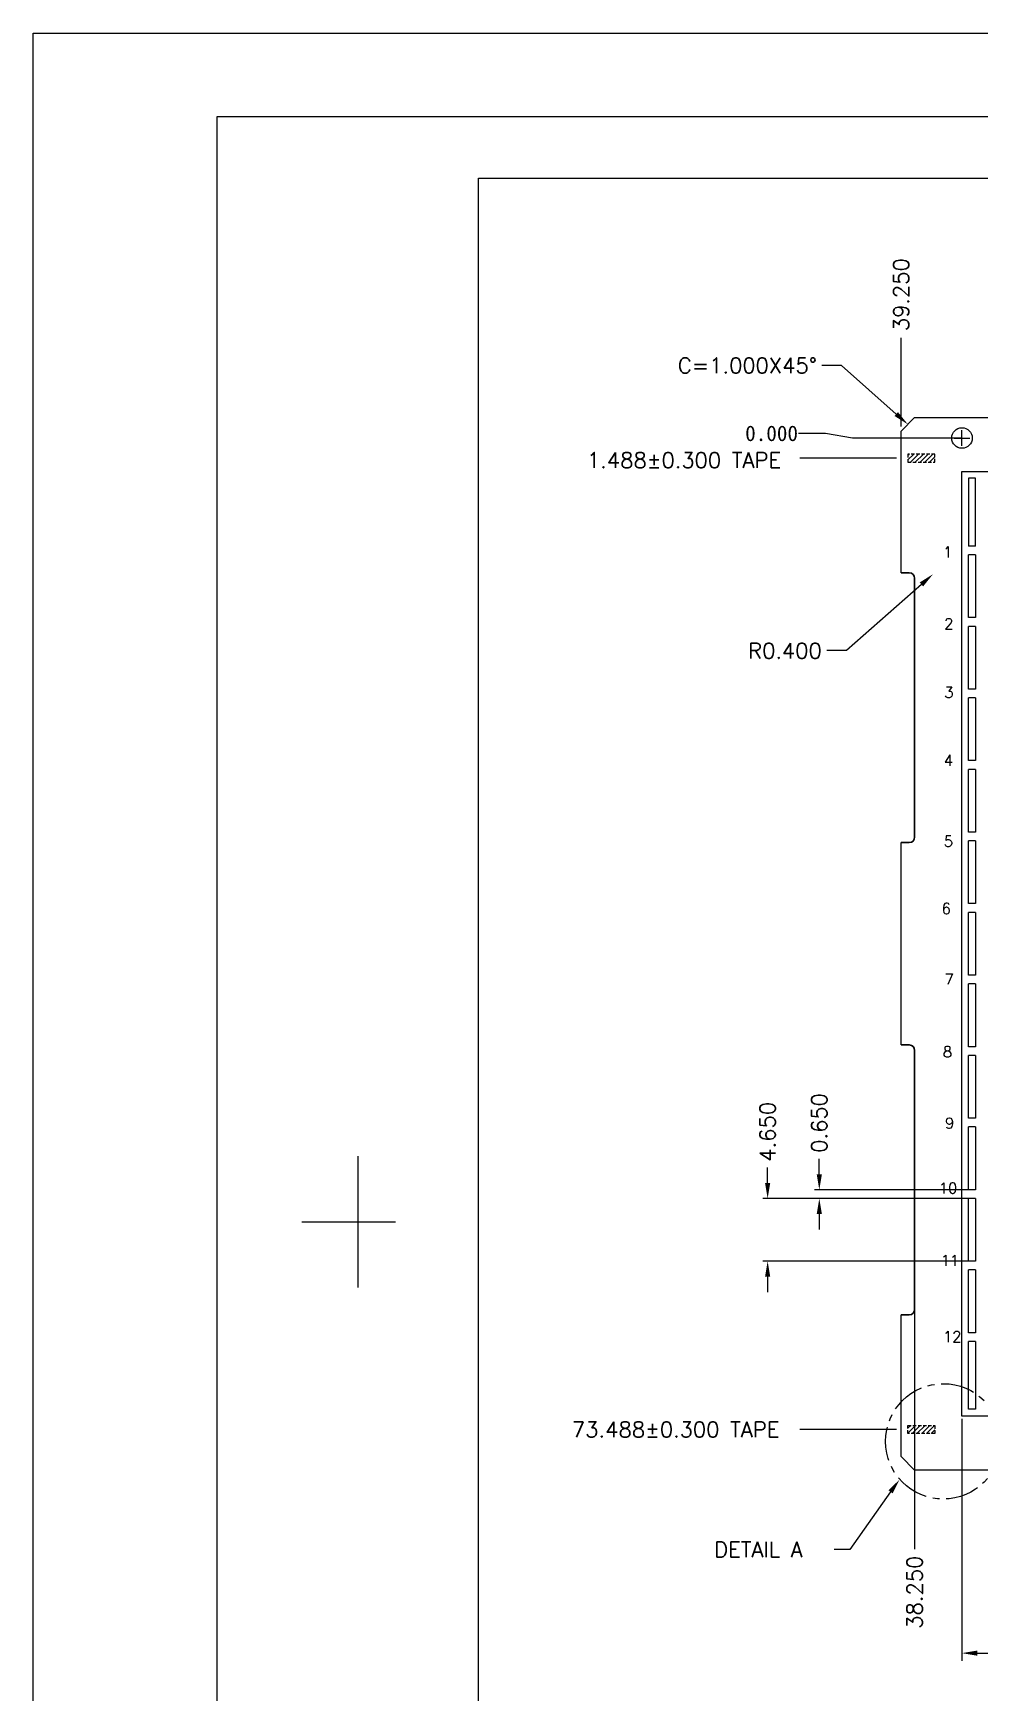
# Model space of a CAD drawing. Header units: millimetres. Extents: x 4544 to 5081, y 1539 to 1788.
# Drawn here: x 4818.5 to 4888.6, y 1665.1 to 1788.1 of the extents above; entities that cross this region are included whole.
import ezdxf

# ---------------------------------------------------------------- set-up
doc = ezdxf.new("R2010")
doc.units = ezdxf.units.MM
doc.linetypes.add('CENTER', pattern=[2, 1.25, -0.25, 0.25, -0.25])
doc.linetypes.add('HIDDEN', pattern=[0.375, 0.25, -0.125])
for name, color, linetype in [('1', 7, 'Continuous'), ('PKG', 2, 'Continuous'), ('图层1实体', 7, 'Continuous')]:
    doc.layers.add(name, color=color, linetype=linetype)
doc.layers.add('标注线', color=3, linetype='Continuous', lineweight=18)
doc.styles.add('SIMPLEX', font='SIMPLEX')
doc.styles.get("Standard").update_dxf_attribs({"font": ''})
doc.styles.get('Standard').set_extended_font_data('SimSun')
doc.dimstyles.new('ISO-25', dxfattribs={"dimtxt": 0.1, "dimasz": 0.08, "dimexe": 0.015, "dimexo": 0.015, "dimgap": 0.02, "dimtad": 0, "dimzin": 1, "dimdsep": 46, "dimtxsty": 'Standard', "dimcen": 0.1, "dimadec": 0, "dimazin": 0, "dimtfac": 1, "dimtmove": 0, "dimatfit": 3, "dimfxl": 1, "dimarcsym": 0})

# ---------------------------------------------------------------- blocks, each defined once
blk = doc.blocks.new('*D234')
at = {"layer": 'Defpoints', "color": 0}
for p in [(4875.19, 1758.45), (4887.3, 1758.11), (4887.3, 1758.11)]:
    blk.add_point(p, dxfattribs=at)
at = {"layer": '标注线', "color": 0, "lineweight": 5}
for p, q in [((4877.19, 1758.45), (4875.19, 1758.45)), ((4879.19, 1758.11), (4877.19, 1758.45)), ((4887.29, 1758.11), (4879.19, 1758.11))]:
    blk.add_line(p, q, dxfattribs=at)
at = {"layer": '标注线', "color": 0, "lineweight": 5, "insert": (4873.2, 1758.45), "char_height": 1.15, "attachment_point": 5}
blk.add_mtext('0.000', dxfattribs=at)

msp = doc.modelspace()

# ---------------------------------------------------------------- hatches: boundary and pattern name
at = {"layer": 'PKG', "lineweight": 5}
h = msp.add_hatch(dxfattribs=at)
h.set_pattern_fill('ANSI31', color=256, scale=2, style=0)
h.set_pattern_definition([(45, (4922.04566, 1758.11085), (-0.1767767, 0.1767767), [])])
h.paths.add_polyline_path([(4883.2957, 1756.9229), (4883.2957, 1756.3229), (4885.2957, 1756.3229), (4885.2957, 1756.9229)])
h.paths.add_polyline_path([(4883.2957, 1684.3229), (4883.2957, 1684.9229), (4885.2957, 1684.9229), (4885.2957, 1684.3229)])

# ---------------------------------------------------------------- linework, layer by layer
at = {"lineweight": 5}
for p, q in [((4888.2957, 1750.0979), (4887.7957, 1750.0979)), ((4888.2957, 1749.4479), (4887.7957, 1749.4479)), ((4888.2957, 1744.7979), (4887.7957, 1744.7979)), ((4888.2957, 1744.1479), (4887.7957, 1744.1479)), ((4888.2957, 1739.4979), (4887.7957, 1739.4979)), ((4888.2957, 1738.8479), (4887.7957, 1738.8479)), ((4888.2957, 1734.1979), (4887.7957, 1734.1979)), ((4888.2957, 1733.5479), (4887.7957, 1733.5479)), ((4888.2957, 1728.8979), (4887.7957, 1728.8979)), ((4888.2957, 1728.2479), (4887.7957, 1728.2479)), ((4888.2957, 1723.5979), (4887.7957, 1723.5979)), ((4888.2957, 1722.9479), (4887.7957, 1722.9479)), ((4888.2957, 1718.2979), (4887.7957, 1718.2979)), ((4888.2957, 1717.6479), (4887.7957, 1717.6479)), ((4888.2957, 1712.9979), (4887.7957, 1712.9979)), ((4888.2957, 1712.3479), (4887.7957, 1712.3479)), ((4888.2957, 1707.6979), (4887.7957, 1707.6979)), ((4888.2957, 1707.0479), (4887.7957, 1707.0479)), ((4888.2957, 1707.0479), (4887.7957, 1707.0479)), ((4888.2957, 1702.3979), (4887.7957, 1702.3979)), ((4888.2957, 1701.7479), (4887.7957, 1701.7479)), ((4888.2957, 1697.0979), (4887.7957, 1697.0979)), ((4888.2957, 1696.4479), (4887.7957, 1696.4479)), ((4888.2957, 1691.7979), (4887.7957, 1691.7979)), ((4888.2957, 1691.1479), (4887.7957, 1691.1479))]:
    msp.add_line(p, q, dxfattribs=at)
for p, q in [((4883.3957, 1748.1229), (4882.7957, 1748.1229)), ((4883.7957, 1728.5229), (4883.7957, 1747.7229)), ((4882.7957, 1728.1229), (4883.3957, 1728.1229)), ((4883.3957, 1713.1229), (4882.7957, 1713.1229)), ((4883.7957, 1693.5229), (4883.7957, 1712.7229)), ((4882.7957, 1693.1229), (4883.3957, 1693.1229))]:
    msp.add_line(p, q)
at = {"lineweight": 5, "elevation": -0.0291}
msp.add_lwpolyline([(4818.5124, 1788.1145), (5080.5694, 1788.1145), (5080.5694, 1539.3036), (4818.5124, 1539.3036)], close=True, dxfattribs=at)
at = {"lineweight": 5}
for points in [[(4888.2957, 1750.0979), (4888.2957, 1755.1229), (4887.7957, 1755.1229), (4887.7957, 1750.0979)], [(4887.7957, 1744.7979), (4887.7957, 1749.4479)], [(4888.2957, 1749.4479), (4888.2957, 1744.7979)], [(4887.7957, 1739.4979), (4887.7957, 1744.1479)], [(4888.2957, 1744.1479), (4888.2957, 1739.4979)], [(4887.7957, 1734.1979), (4887.7957, 1738.8479)], [(4888.2957, 1738.8479), (4888.2957, 1734.1979)], [(4887.7957, 1728.8979), (4887.7957, 1733.5479)], [(4888.2957, 1733.5479), (4888.2957, 1728.8979)], [(4887.7957, 1723.5979), (4887.7957, 1728.2479)], [(4888.2957, 1728.2479), (4888.2957, 1723.5979)], [(4887.7957, 1718.2979), (4887.7957, 1722.9479)], [(4888.2957, 1722.9479), (4888.2957, 1718.2979)], [(4887.7957, 1712.9979), (4887.7957, 1717.6479)], [(4888.2957, 1717.6479), (4888.2957, 1712.9979)], [(4887.7957, 1707.6979), (4887.7957, 1712.3479)], [(4888.2957, 1712.3479), (4888.2957, 1707.6979)], [(4887.7957, 1702.3979), (4887.7957, 1707.0479)], [(4888.2957, 1707.0479), (4888.2957, 1702.3979)], [(4887.7957, 1697.0979), (4887.7957, 1701.7479)], [(4888.2957, 1701.7479), (4888.2957, 1697.0979)], [(4887.7957, 1691.7979), (4887.7957, 1696.4479)], [(4888.2957, 1696.4479), (4888.2957, 1691.7979)], [(4888.2957, 1691.1479), (4888.2957, 1686.1229), (4887.7957, 1686.1229), (4887.7957, 1691.1479)]]:
    msp.add_lwpolyline(points, dxfattribs=at)
for centre, start, end in [((4883.3957, 1747.7229), 360, 90), ((4883.3957, 1728.5229), 270, 0), ((4883.3957, 1712.7229), 360, 90), ((4883.3957, 1693.5229), 270, 0)]:
    msp.add_arc(centre, 0.4, start, end)
at = {"layer": '1', "lineweight": 5}
for p, q in [((4882.7957, 1758.6229), (4883.7957, 1759.6229)), ((4883.7957, 1759.6229), (4959.2957, 1759.6229)), ((4882.7957, 1748.1229), (4882.7957, 1758.6229)), ((4882.7957, 1713.1229), (4882.7957, 1728.1229)), ((4882.7957, 1682.6229), (4882.7957, 1693.1229)), ((4883.7957, 1681.6229), (4882.7957, 1682.6229)), ((4959.2957, 1681.6229), (4883.7957, 1681.6229))]:
    msp.add_line(p, q, dxfattribs=at)
msp.add_circle((4887.3027, 1758.1109), 0.762, dxfattribs=at)
at = {"layer": 'PKG', "lineweight": 5}
for p, q in [((4886.7277, 1758.1109), (4887.8777, 1758.1109)), ((4887.3027, 1757.5359), (4887.3027, 1758.6859))]:
    msp.add_line(p, q, dxfattribs=at)
at = {"layer": 'PKG', "linetype": 'HIDDEN', "lineweight": 5}
for points in [[(4883.2957, 1756.9229), (4883.2957, 1756.3229), (4885.2957, 1756.3229), (4885.2957, 1756.9229)], [(4883.2957, 1684.3229), (4883.2957, 1684.9229), (4885.2957, 1684.9229), (4885.2957, 1684.3229)]]:
    msp.add_lwpolyline(points, close=True, dxfattribs=at)
at = {"layer": 'PKG', "color": 1, "lineweight": 5}
msp.add_lwpolyline([(4959.2957, 1685.6229), (4887.2957, 1685.6229), (4887.2957, 1755.6229), (4959.2957, 1755.6229)], dxfattribs=at)
at = {"layer": 'PKG', "color": 2, "linetype": 'CENTER', "lineweight": 5, "ltscale": 2}
msp.add_circle((4885.9154, 1683.743), 4.2763, dxfattribs=at)
at = {"layer": '图层1实体', "lineweight": 5}
for p, q in [((4842.5667, 1704.8773, 0.0325), (4842.5667, 1695.1593, 0.0325)), ((4842.5667, 1704.8773, 0.0325), (4842.5667, 1695.1593, 0.0325)), ((4838.396, 1700.0183, 0.0325), (4845.3472, 1700.0183, 0.0325)), ((4838.396, 1700.0183, 0.0325), (4845.3472, 1700.0183, 0.0325))]:
    msp.add_line(p, q, dxfattribs=at)
at = {"layer": '图层1实体', "lineweight": 5, "elevation": 0.0325}
for points in [[(4832.1398, 1781.9326), (4994.1036, 1781.9326), (4994.1036, 1557.0243), (4832.1398, 1557.0243)], [(4851.4957, 1777.3728), (4988.7114, 1777.3728), (4988.7114, 1561.5567), (4851.4957, 1561.5567)]]:
    msp.add_lwpolyline(points, close=True, dxfattribs=at)
at = {"layer": '标注线', "lineweight": 5}
for p, q in [((4882.7957, 1758.9679), (4882.7957, 1765.5403)), ((4878.3823, 1763.4748), (4876.9135, 1763.4748)), ((4882.4348, 1759.8854), (4878.3823, 1763.4748)), ((4882.4507, 1756.6229), (4875.2886, 1756.6229)), ((4884.2992, 1747.2605), (4878.7565, 1742.3512)), ((4878.7565, 1742.3512), (4877.2877, 1742.3512)), ((4872.9066, 1702.8979), (4872.9066, 1704.0479)), ((4876.7346, 1703.5479), (4876.7346, 1704.6979)), ((4887.7957, 1702.3979), (4876.3896, 1702.3979)), ((4887.7957, 1701.7479), (4872.5616, 1701.7479)), ((4887.7957, 1701.7479), (4876.3896, 1701.7479)), ((4876.7346, 1700.5979), (4876.7346, 1699.4479)), ((4887.7957, 1697.0979), (4872.5616, 1697.0979)), ((4872.9066, 1695.9479), (4872.9066, 1694.7979)), ((4883.7957, 1693.5229), (4883.7957, 1675.7547)), ((4887.2957, 1685.4174), (4887.2957, 1667.4701)), ((4882.4507, 1684.6229), (4875.2886, 1684.6229)), ((4882.0148, 1680.003), (4878.9944, 1675.7264)), ((4878.9944, 1675.7264), (4877.8444, 1675.7264)), ((4888.301, 1668.0498), (4919.5076, 1668.0498))]:
    msp.add_line(p, q, dxfattribs=at)
for points in [[(4882.3077, 1759.7419), (4883.2957, 1759.1229), (4882.5619, 1760.0288)], [(4884.1721, 1747.404), (4885.16, 1748.0231), (4884.4262, 1747.1171)], [(4872.715, 1702.8979), (4873.0983, 1702.8979), (4872.9066, 1701.7479)], [(4876.5429, 1703.5479), (4876.9263, 1703.5479), (4876.7346, 1702.3979)], [(4876.5429, 1700.5979), (4876.9263, 1700.5979), (4876.7346, 1701.7479)], [(4872.715, 1695.9479), (4873.0983, 1695.9479), (4872.9066, 1697.0979)], [(4881.86, 1680.1161), (4882.6931, 1680.9317), (4882.1696, 1679.89)], [(4888.4457, 1668.2415), (4888.4457, 1667.8581), (4887.2957, 1668.0498)]]:
    msp.add_solid(points, dxfattribs=at)

# ---------------------------------------------------------------- texts
at = {"layer": 'PKG', "color": 1, "lineweight": 5, "char_height": 0.8, "attachment_point": 5}
for s, insert in [('{\\Fsimplex|c134;1}', (4886.249, 1749.659, -0.0086)), ('{\\Fsimplex|c134;2}', (4886.3243, 1744.3449, -0.0086)), ('{\\Fsimplex|c134;3}', (4886.3334, 1739.2586, -0.0086)), ('{\\Fsimplex|c134;4}', (4886.2887, 1734.2166, -0.0086)), ('{\\Fsimplex|c134;5}', (4886.2999, 1728.2189, -0.0086)), ('{\\Fsimplex|c134;6}', (4886.1416, 1723.2365, -0.0086)), ('{\\Fsimplex|c134;7}', (4886.3552, 1717.9997, -0.0086)), ('{\\Fsimplex|c134;8}', (4886.2286, 1712.6227, -0.0086)), ('{\\Fsimplex|c134;9}', (4886.3833, 1707.3258, -0.0086)), ('{\\Fsimplex|c134;10}', (4886.2717, 1702.5192, -0.0086)), ('{\\Fsimplex|c134;11}', (4886.4049, 1697.1508, -0.0086)), ('{\\Fsimplex|c134;12}', (4886.5807, 1691.5092, -0.0086))]:
    msp.add_mtext(s, dxfattribs=dict(at, insert=insert))
at = {"layer": '标注线', "lineweight": 5, "style": 'SIMPLEX'}
msp.add_text('DETAIL A', height=1.15, dxfattribs=at).set_placement((4868.9468, 1675.1514))
at = {"layer": '标注线', "lineweight": 5, "char_height": 1.15, "attachment_point": 5, "rotation": 90, "style": 'SIMPLEX'}
for s, insert in [('\\A1;39.250', (4882.7957, 1768.7329)), ('\\A1;4.650', (4872.9066, 1706.6929)), ('\\A1;0.650', (4876.7346, 1707.3429)), ('\\A1;38.250', (4883.7957, 1672.5621))]:
    msp.add_mtext(s, dxfattribs=dict(at, insert=insert))
at = {"layer": '标注线', "lineweight": 5, "char_height": 1.15, "style": 'SIMPLEX'}
for s, insert, width, attachment_point in [('C=1.000X45°', (4876.5545, 1764.0587), 17.572, 3), ('\\A1;R0.400', (4876.9287, 1741.7673), 0.785008, 9)]:
    msp.add_mtext(s, dxfattribs=dict(at, insert=insert, width=width, attachment_point=attachment_point))
at = {"layer": '标注线', "lineweight": 5, "char_height": 1.15, "attachment_point": 5, "style": 'SIMPLEX'}
for s, insert in [('1.488±0.300 TAPE', (4866.7142, 1756.4641)), ('73.488±0.300 TAPE', (4866.0975, 1684.6229))]:
    msp.add_mtext(s, dxfattribs=dict(at, insert=insert))

# ---------------------------------------------------------------- dimensions: what is measured, and where the dimension line sits
at = {"layer": '标注线', "lineweight": 5}
dim = msp.add_ordinate_dim(feature_location=(4887.3026647143, 1758.1108502634, -0.0290980461), offset=(-12.1118135709, 0.3403265931), dtype=0, origin=(4887.3026647143, 1758.1108502634, -0.0290980461), dimstyle='ISO-25', override={"dimtxt": 1.15, "dimasz": 1, "dimdec": 3, "dimfxl": 0.0072, "dimlwe": 5, "dimarcsym": 2}, dxfattribs=at)
dim.commit()
dim.dimension.update_dxf_attribs({"geometry": '*D234', "text_midpoint": (4873.1952924842, 1758.4511768566, -0.0290980461)})

doc.saveas('drawing.dxf')
